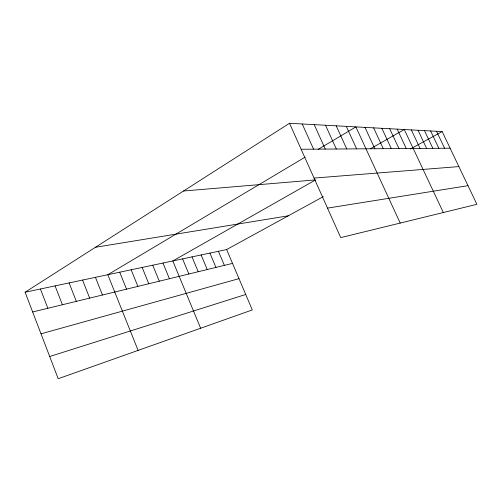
<?xml version="1.0" encoding="UTF-8"?>
<svg xmlns="http://www.w3.org/2000/svg" width="502" height="502" viewBox="0 0 502 502"><rect width="100%" height="100%" fill="white"/><g stroke="black" fill="none" stroke-linecap="round" stroke-linejoin="round"><path stroke-width="0.75" d="M25.1 292.239L226.634 249.557L252.293 309.935L58.194 378.715L25.1 292.239L289.503 123.285L442.168 131.587L476.9 204.314L340.732 237.615L289.503 123.285M305.109 157.151L107.823 274.719L138.094 350.402M318.212 149.345L355.88 126.899L400.207 223.07M315.589 179.892L172.807 260.958L200.631 328.239M370.357 148.799L404.298 129.529L443.335 212.522M226.634 249.557L323.307 196.64M410.31 149.025L442.168 131.587M49.698 356.502L245.723 294.479M41.013 333.811L238.996 278.654M32.655 311.974L232.508 263.387M95.462 247.279L288.28 215.816M327.517 208.117L467.989 185.665M183.519 191.011L314.823 179.961M314.057 178.078L458.884 166.589M301.144 149.257L450.106 148.215M436.514 131.279L444.596 148.253M430.616 130.959L438.855 148.291M424.466 130.627L432.862 148.335M418.041 130.275L426.606 148.379M411.326 129.911L420.061 148.423M397.164 129.139L406.25 148.523M389.684 128.732L398.958 148.573M381.846 128.311L391.315 148.623M373.62 127.859L383.29 148.68M364.979 127.389L374.856 148.743M346.298 126.378L356.627 148.868M336.189 125.826L346.756 148.937M325.509 125.243L336.327 149.012M314.208 124.628L325.283 149.088M302.229 123.981L313.574 149.176M218.42 251.295L224.375 265.363M209.924 253.096L215.954 267.409M201.126 254.96L207.244 269.53M192.021 256.886L198.221 271.726M182.59 258.888L188.871 273.998M162.962 263.042L169.419 278.729M152.752 265.207L159.291 281.189M142.154 267.447L148.787 283.743M131.154 269.781L137.881 286.391M119.714 272.203L126.535 289.152M95.443 277.342L102.464 295.007M82.548 280.072L89.67 298.113M69.107 282.921L76.329 301.357M55.076 285.889L62.405 304.739M40.424 288.995L47.859 308.278"/></g></svg>
